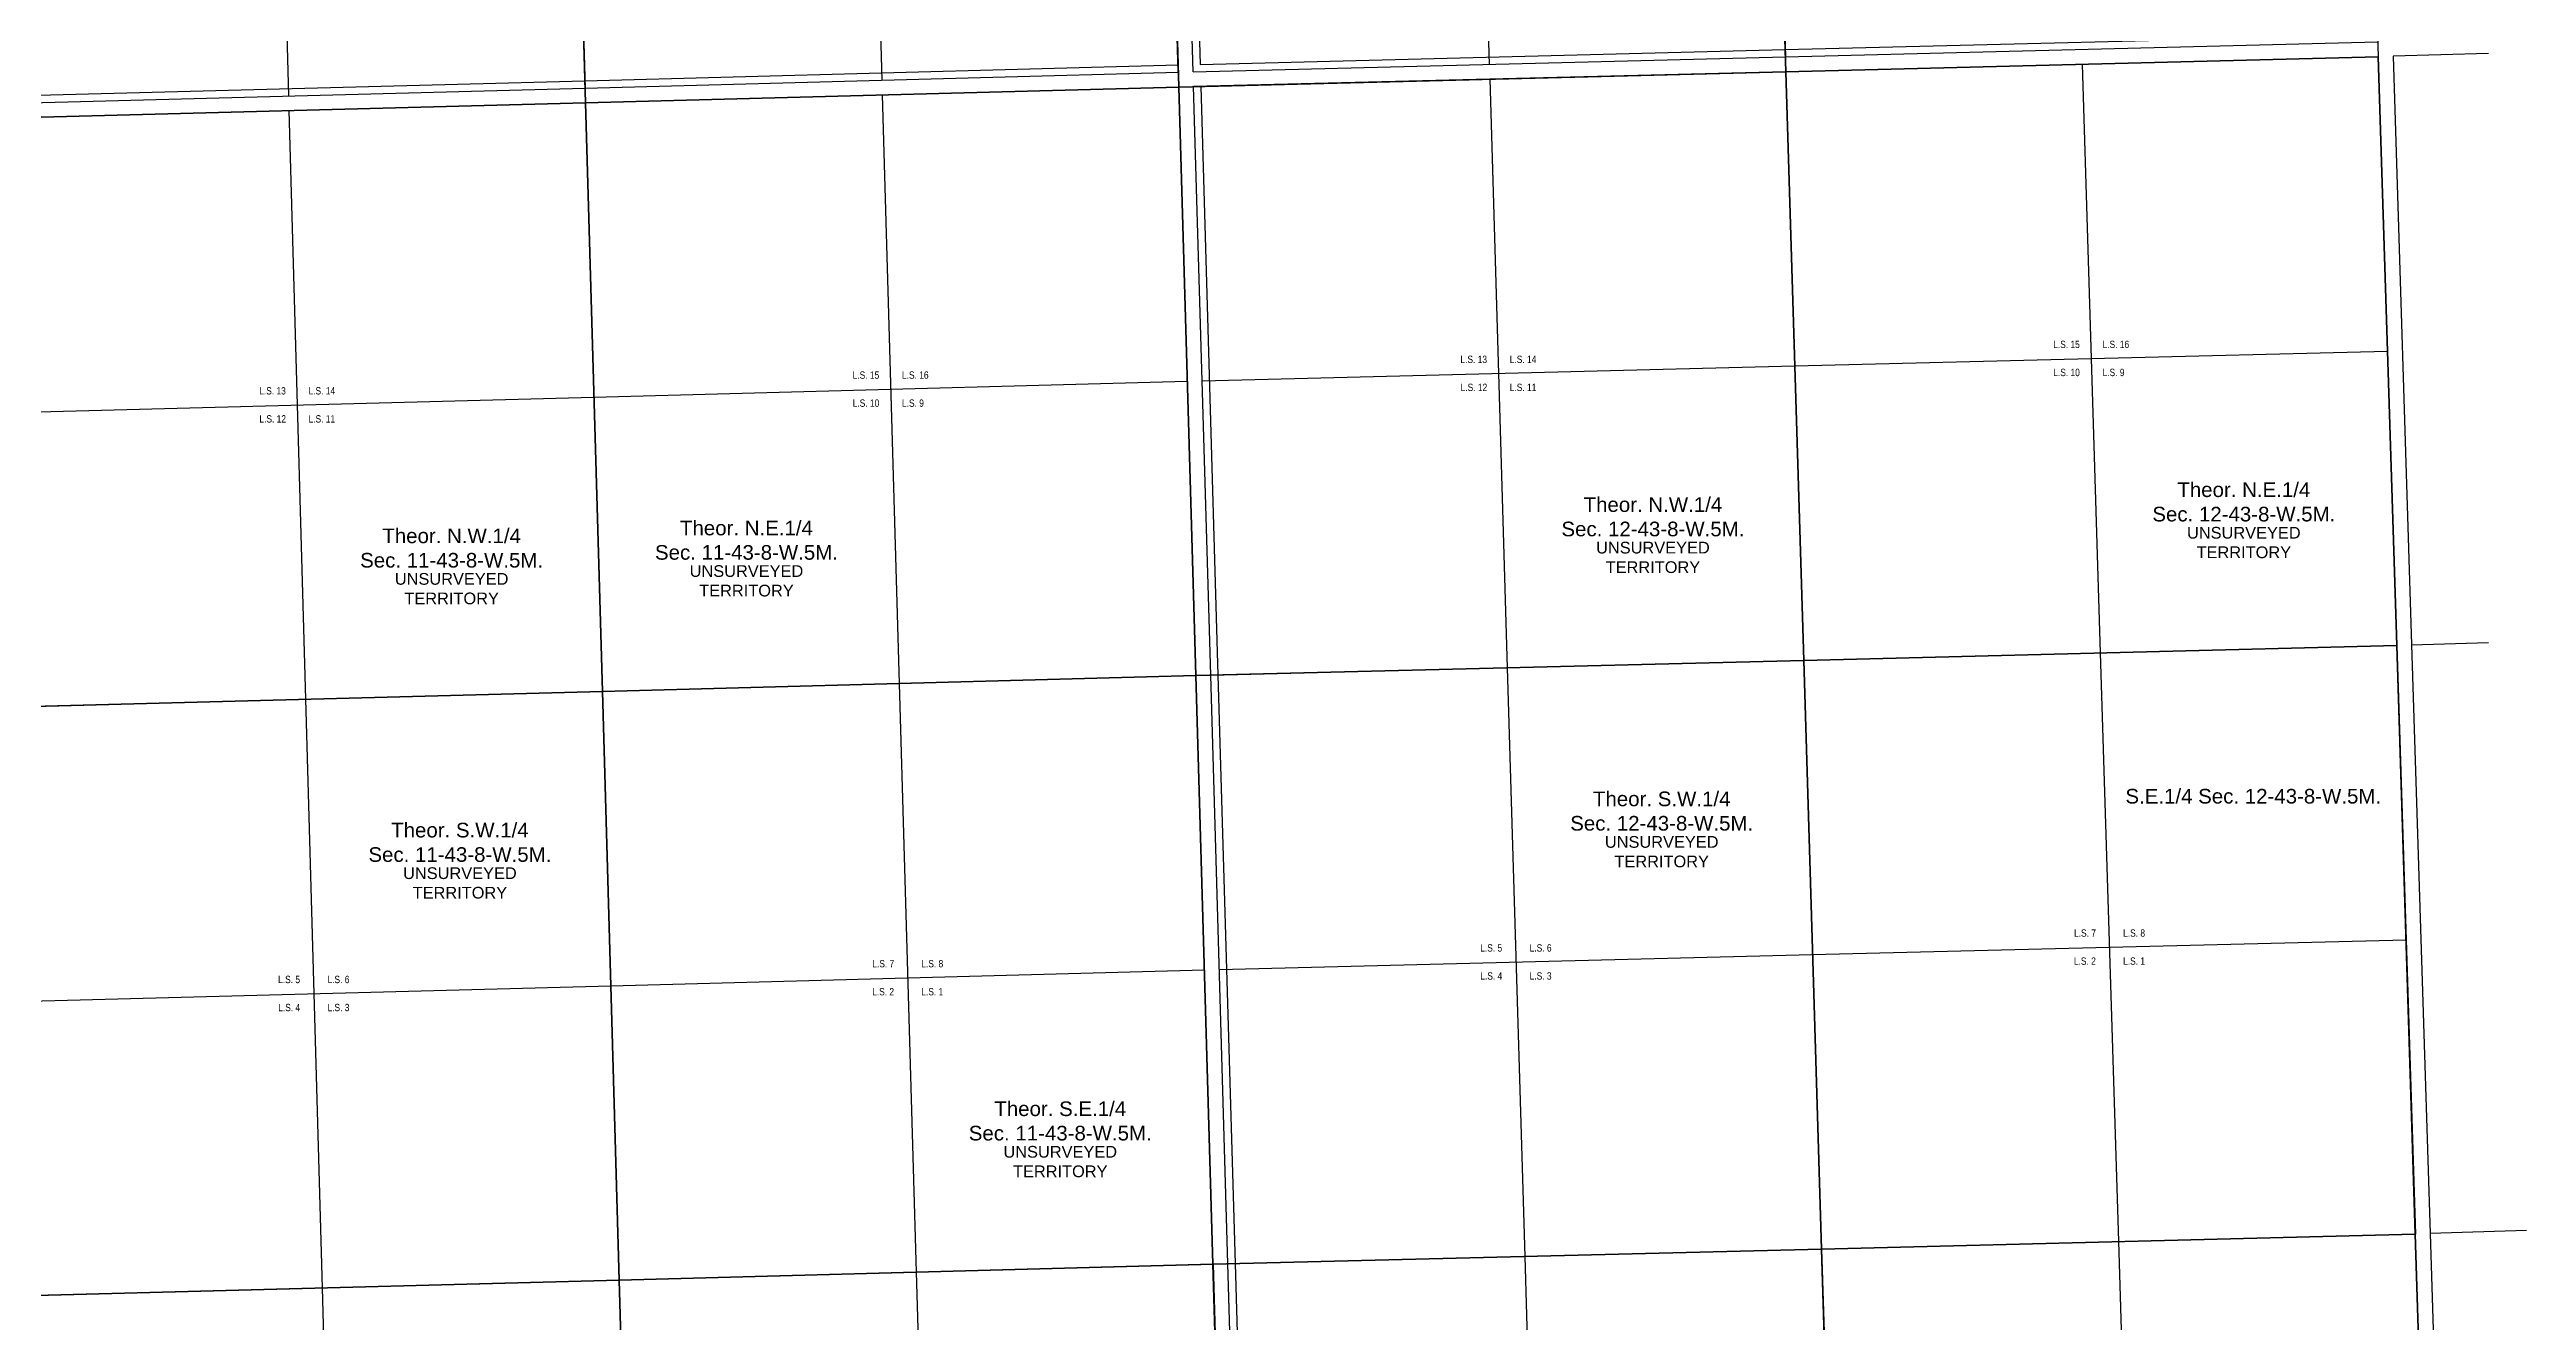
# Model space of a CAD drawing. Header units: millimetres. Extents: x 623951 to 634241, y 5836956 to 5847139.
# Drawn here: x 630857 to 634241, y 5838841 to 5840578 of the extents above; entities that cross this region are included whole.
import ezdxf

# ---------------------------------------------------------------- set-up
doc = ezdxf.new("R2010")
doc.units = ezdxf.units.MM
for name, color, linetype in [('C-SYMBOL', 7, 'Continuous'), ('C-UNS-T', 7, 'Continuous'), ('L-QSEC', 7, 'Continuous'), ('L-QUATER', 30, 'Continuous'), ('L-SEC', 7, 'Continuous'), ('L-SECTION-LSD', 7, 'Continuous'), ('L-USEC', 7, 'Continuous'), ('L-USEC-0', 1, 'Continuous'), ('L-USEC2012', 3, 'Continuous'), ('L-USEC3018', 5, 'Continuous')]:
    doc.layers.add(name, color=color, linetype=linetype)
doc.styles.add('100L', font='ARIALN.TTF', dxfattribs={"height": 11})
doc.styles.get("Standard").update_dxf_attribs({"font": 'arial.ttf'})

msp = doc.modelspace()

# ---------------------------------------------------------------- linework, layer by layer
at = {"layer": 'L-QSEC'}
for p, q in [((633180.1, 5842176.3), (633228.9, 5840568)), ((631543.1, 5842133.7), (631589, 5840525.6)), ((633229.5, 5840547.9), (633278.2, 5838939.7)), ((631589.5, 5840505.5), (631635.4, 5838897.3)), ((632443.6, 5839723.5), (634064.1, 5839764.2)), ((634084.2, 5839764.8), (634189.4, 5839768.1)), ((630801.5, 5839679.8), (632423.5, 5839723)), ((633278.2, 5838939.7), (633328.5, 5837285.8)), ((631635.4, 5838897.3), (631682.8, 5837248))]:
    msp.add_line(p, q, dxfattribs=at)
at = {"layer": 'L-QUATER'}
for points in [[(633204.5, 5841372.2), (634012.9, 5841392.6), (634038.8, 5840568.4), (633229.5, 5840547.9)], [(632376, 5841351.2), (633204.5, 5841372.2), (633229.5, 5840547.9), (632400, 5840527)], [(630736, 5841307.6), (631566.1, 5841329.6), (631589.5, 5840505.5), (630759, 5840483.4)], [(631566.1, 5841329.6), (632376, 5841351.2), (632400, 5840527), (631589.5, 5840505.5)], [(632400, 5840527), (633229.5, 5840547.9), (633253.9, 5839743.8), (632423.5, 5839723)], [(633229.5, 5840547.9), (634038.8, 5840568.4), (634064.1, 5839764.2), (633253.9, 5839743.8)], [(631589.5, 5840505.5), (632400, 5840527), (632423.5, 5839723), (631612.5, 5839701.4)], [(630759, 5840483.4), (631589.5, 5840505.5), (631612.5, 5839701.4), (630781.4, 5839679.3)], [(632423.5, 5839723), (633253.9, 5839743.8), (633278.2, 5838939.7), (632446.4, 5838918.9)], [(633253.9, 5839743.8), (634064.1, 5839764.2), (634089.5, 5838960), (633278.2, 5838939.7)], [(630781.4, 5839679.3), (631612.5, 5839701.4), (631635.4, 5838897.3), (630803.5, 5838875.2)], [(631612.5, 5839701.4), (632423.5, 5839723), (632446.4, 5838918.9), (631635.4, 5838897.3)], [(633278.2, 5838939.7), (634089.4, 5838960), (634114.6, 5838156.4), (633302.7, 5838135.9)], [(632446.4, 5838918.9), (633278.2, 5838939.7), (633302.7, 5838135.9), (632470.4, 5838114.9)], [(630803.8, 5838875.2), (631635.4, 5838897.3), (631658.5, 5838093.3), (630826.2, 5838071.1)], [(631635.4, 5838897.3), (632446.9, 5838918.9), (632470.4, 5838114.9), (631658.5, 5838093.3)]]:
    msp.add_lwpolyline(points, close=True, dxfattribs=at)
at = {"layer": 'L-SEC'}
for points in [[(634064.1, 5839764.2), (634038.8, 5840568.4)], [(634189.4, 5840572.9), (634058.9, 5840569)], [(634058.9, 5840569), (634084.2, 5839764.8)], [(634089.4, 5838960), (634064.1, 5839764.2)], [(634084.2, 5839764.8), (634109.5, 5838960.7)], [(634089.4, 5838960), (633278.2, 5838939.7)], [(634114.6, 5838156.4), (634089.4, 5838960)], [(634241.2, 5838964.9), (634109.5, 5838960.7)], [(634109.5, 5838960.7), (634134.7, 5838157)]]:
    msp.add_lwpolyline(points, dxfattribs=at)
at = {"layer": 'L-SECTION-LSD'}
for p, q in [((632800.3, 5841361.9), (632824.3, 5840557.8)), ((631971, 5841340.4), (631994.2, 5840536.3)), ((631161.1, 5841318.9), (631183.8, 5840514.8)), ((633634.2, 5840558.2), (633659, 5839754)), ((631994.8, 5840516.2), (632018, 5839712.2)), ((632824.8, 5840537.7), (632848.7, 5839733.6)), ((631184.3, 5840494.7), (631207, 5839690.6)), ((632431.9, 5840125.5), (633241.7, 5840145.9)), ((633241.7, 5840145.9), (634051.5, 5840166.3)), ((631601, 5840103.4), (632411.7, 5840125)), ((630790.3, 5840081.9), (631601, 5840103.4)), ((633659, 5839754), (633683.8, 5838949.9)), ((632018, 5839712.2), (632041.2, 5838908.1)), ((632848.7, 5839733.6), (632872.6, 5838929.6)), ((631207, 5839690.6), (631229.6, 5838886.5)), ((633266, 5839341.8), (634076.8, 5839362.1)), ((632455.3, 5839321.5), (633266, 5839341.8)), ((630812.7, 5839277.8), (631623.9, 5839299.4)), ((631623.9, 5839299.4), (632435.2, 5839320.9)), ((632872.6, 5838929.6), (632896.6, 5838125.6)), ((633683.8, 5838949.9), (633708.7, 5838146.1)), ((632041.2, 5838908.1), (632064.5, 5838104.1)), ((631229.6, 5838886.5), (631252.4, 5838082.5))]:
    msp.add_line(p, q, dxfattribs=at)
at = {"layer": 'L-USEC'}
for points in [[(633278.2, 5838939.7), (632467, 5838919.4)], [(631635.4, 5838897.3), (630823.9, 5838875.8)], [(632446.9, 5838918.9), (631635.4, 5838897.3)]]:
    msp.add_lwpolyline(points, dxfattribs=at)
at = {"layer": 'L-USEC-0'}
for points in [[(632399.4, 5840547.1), (632376, 5841351.2)], [(633229.5, 5840547.9), (632420.1, 5840527.5)], [(634038.8, 5840568.4), (633229.5, 5840547.9)], [(632400, 5840527), (631589.5, 5840505.5)], [(632423.5, 5839723), (632400, 5840527)], [(631589.5, 5840505.5), (630779.1, 5840483.9)], [(632446.9, 5838918.9), (632423.5, 5839723)], [(632470.4, 5838114.9), (632446.9, 5838918.9)]]:
    msp.add_lwpolyline(points, dxfattribs=at)
at = {"layer": 'L-USEC2012'}
for points in [[(632419.5, 5840547.6), (632396.1, 5841351.7)], [(633229, 5840568), (634038.3, 5840588.5)], [(631589, 5840525.6), (632399.4, 5840547.1)], [(632419.5, 5840547.6), (633229, 5840568)], [(630778.5, 5840504), (631589, 5840525.6)], [(632443.6, 5839723.5), (632420.1, 5840527.5)], [(632467, 5838919.5), (632443.6, 5839723.5)], [(632490.5, 5838115.4), (632467, 5838919.5)]]:
    msp.add_lwpolyline(points, dxfattribs=at)
at = {"layer": 'L-USEC3018'}
for points in [[(632406.1, 5841351.9), (632429.3, 5840557.9)], [(633228.6, 5840578.1), (634037.9, 5840598.5)], [(631588.7, 5840535.6), (632399.1, 5840557.2)], [(632429.3, 5840557.9), (633228.6, 5840578.1)], [(630788.3, 5840514.3), (631588.7, 5840535.6)], [(632430.2, 5840527.8), (632453.6, 5839723.7)], [(632453.6, 5839723.7), (632477.1, 5838919.7)], [(632477.1, 5838919.7), (632500.5, 5838115.6)]]:
    msp.add_lwpolyline(points, dxfattribs=at)

# ---------------------------------------------------------------- texts
at = {"layer": 'C-SYMBOL', "color": 3, "char_height": 20, "attachment_point": 5}
for s, insert in [('Theor. N.E.1/4\\PSec. 12-43-8-W.5M.', (633855.1, 5839960.1)), ('Theor. N.W.1/4\\PSec. 12-43-8-W.5M.', (633047.8, 5839939.8)), ('Theor. N.W.1/4\\PSec. 11-43-8-W.5M.', (631406.6, 5839897.1)), ('Theor. N.E.1/4\\PSec. 11-43-8-W.5M.', (631809.4, 5839907.8)), ('Theor. S.W.1/4\\PSec. 12-43-8-W.5M.', (633059.8, 5839537.8)), ('S.E.1/4 Sec. 12-43-8-W.5M.', (633868, 5839558.1)), ('Theor. S.W.1/4\\PSec. 11-43-8-W.5M.', (631417.9, 5839495.1)), ('Theor. S.E.1/4\\PSec. 11-43-8-W.5M.', (632238.1, 5839114.5))]:
    msp.add_mtext(s, dxfattribs=dict(at, insert=insert))
at = {"layer": 'C-UNS-T', "color": 3, "char_height": 16, "attachment_point": 2}
for insert in [(633047.8, 5839905.8), (633855.1, 5839926.1), (631809.4, 5839873.8), (631406.6, 5839863.1), (633059.8, 5839503.8), (631417.9, 5839461.1), (632238.1, 5839080.5)]:
    msp.add_mtext('UNSURVEYED\\PTERRITORY', dxfattribs=dict(at, insert=insert))

# ---------------------------------------------------------------- next in the draw order: texts
at = {"layer": 'L-SECTION-LSD', "char_height": 10, "attachment_point": 1, "style": '100L', "bg_fill": 3, "box_fill_scale": 1.5, "bg_fill_color": 256, "bg_fill_transparency": 0}
for s, width, insert in [('\\pxqr;L.S. 15', 36.859, (633594.1, 5840180.4)), ('\\pxql;L.S. 16', 36.941, (633662.1, 5840180.4)), ('\\pxqr;L.S. 15', 36.859, (631953.9, 5840138.5)), ('\\pxql;L.S. 16', 36.941, (632021.9, 5840138.5)), ('\\pxqr;L.S. 13', 36.834, (632784.3, 5840160)), ('L.S. 14', 36.998, (632852.2, 5840160)), ('\\pxqr;L.S. 10', 36.954, (633594.1, 5840142.1)), ('\\pxql;L.S. 9', 30.527, (633662.1, 5840142.1)), ('\\pxqr;L.S. 13', 36.834, (631143.2, 5840117)), ('L.S. 14', 36.998, (631211.1, 5840117)), ('\\pxqr;L.S. 12', 37.112, (632784.3, 5840121.7)), ('\\pxql;L.S. 11', 36.449, (632852.2, 5840121.7)), ('\\pxqr;L.S. 12', 37.112, (631143.2, 5840078.7)), ('\\pxql;L.S. 11', 36.449, (631211.1, 5840078.7)), ('\\pxqr;L.S. 10', 36.954, (631953.9, 5840100.2)), ('\\pxql;L.S. 9', 30.527, (632021.9, 5840100.2)), ('\\pxqr;L.S. 7', 30.88, (633622.2, 5839376.3)), ('L.S. 8', 30.401, (633690.2, 5839376.3)), ('\\pxqr;L.S. 7', 30.88, (631980.4, 5839334.5)), ('L.S. 8', 30.401, (632048.3, 5839334.5)), ('\\pxqr;L.S. 5', 30.401, (632811.4, 5839356)), ('\\pxql;L.S. 6', 30.483, (632879.4, 5839356)), ('\\pxqr;L.S. 2', 30.653, (633622.2, 5839338)), ('L.S. 1', 29.991, (633690.2, 5839338)), ('\\pxqr;L.S. 5', 30.401, (631169.1, 5839312.9)), ('\\pxql;L.S. 6', 30.483, (631237, 5839312.9)), ('\\pxqr;L.S. 2', 30.653, (631980.4, 5839296.2)), ('L.S. 1', 29.991, (632048.3, 5839296.2)), ('\\pxqr;L.S. 4', 30.54, (632811.4, 5839317.7)), ('\\pxql;L.S. 3', 30.376, (632879.4, 5839317.7)), ('\\pxqr;L.S. 4', 30.54, (631169.1, 5839274.6)), ('\\pxql;L.S. 3', 30.376, (631237, 5839274.6))]:
    msp.add_mtext_dynamic_manual_height_columns(s, width=width, gutter_width=55, heights=[0], dxfattribs=dict(at, insert=insert))

doc.saveas('drawing.dxf')
